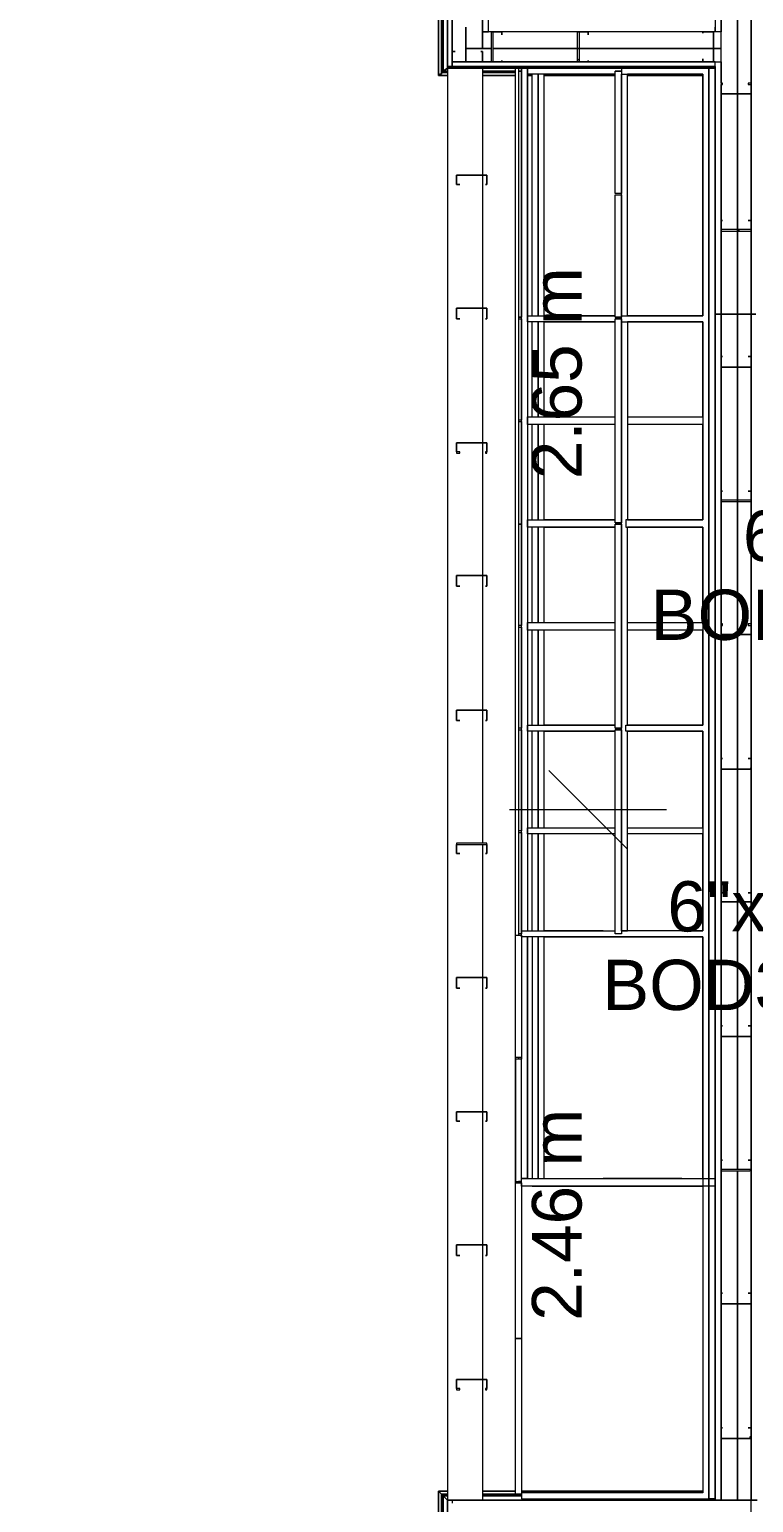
# Model space of a CAD drawing. Header units: metres. Extents: x 39 to 278, y -7 to 151.
# Drawn here: x 98.631 to 100.828, y 29.11 to 33.579 of the extents above; entities that cross this region are included whole.
import ezdxf

# ---------------------------------------------------------------- set-up
doc = ezdxf.new("R2010")
doc.units = ezdxf.units.M
doc.layers.add('HVAC - Ductos', color=5, linetype='Continuous', lineweight=50)
doc.layers.add('PDF_Geometry', color=7, linetype='Continuous', true_color=0xaaaaaa)
doc.layers.add('PDF_Text', color=7, linetype='Continuous')
doc.styles.add('PDF Helvetica', font='')
doc.styles.get('PDF Helvetica').set_extended_font_data('Helvetica')

msp = doc.modelspace()

# ---------------------------------------------------------------- linework, layer by layer
at = {"layer": 'HVAC - Ductos', "lineweight": 0}
for points in [[(100.2068, 31.3308), (100.326, 31.2116), (100.4452, 31.0925)], [(100.5643, 31.2116), (100.326, 31.2116), (100.0876, 31.2116)]]:
    msp.add_lwpolyline(points, dxfattribs=at)
at = {"layer": 'PDF_Geometry', "lineweight": 0}
for points in [[(100.8393, 34.9471), (100.028, 34.9471), (100.028, 35.0754), (97.5255, 35.0754), (97.5255, 34.9471), (99.8997, 34.9471), (99.8997, 33.462), (99.8997, 29.117), (99.9134, 29.117), (99.9134, 29.1079)], [(99.8997, 34.9471), (99.8997, 33.462), (99.8997, 34.9471), (99.8997, 34.7088), (99.8997, 34.9471), (99.8997, 33.4666), (99.9134, 33.4666), (100.711, 33.4666), (100.711, 33.4804), (100.7293, 33.4804), (100.7293, 33.4162), (100.7293, 33.8012), (100.7293, 33.5721), (100.0052, 33.5721), (100.0052, 33.5216), (100.0326, 33.5216), (99.9547, 33.5216), (100.0052, 33.5216), (100.0052, 34.9471), (100.0052, 33.5721), (100.0234, 33.5721), (100.0234, 34.9471), (100.028, 34.9471), (100.6102, 34.9471)], [(99.8997, 27.6549), (99.8997, 29.117), (100.0234, 29.117), (100.711, 29.117), (100.711, 32.715), (100.711, 33.4804), (99.9134, 33.4804), (99.9134, 33.4666), (99.9134, 34.9471), (99.9134, 33.4804), (99.9547, 33.4804), (99.9547, 33.5858)], [(100.711, 34.9471), (100.711, 33.5721), (100.711, 33.5858)], [(100.821, 34.9471), (100.821, 32.715), (100.7797, 32.715), (100.7797, 32.967), (100.7797, 33.3841), (100.7797, 33.7966)], [(100.8348, 32.715), (100.821, 32.715), (100.821, 34.9471)], [(100.7797, 33.7966), (100.7797, 33.3841), (100.7797, 32.967), (100.7797, 32.715), (100.821, 32.715), (100.821, 29.117), (100.7797, 29.117), (100.7293, 29.117), (100.7293, 29.3095), (100.7293, 29.117), (100.711, 29.117), (100.711, 32.715), (100.711, 33.462), (100.0234, 33.462), (99.8997, 33.462), (99.886, 33.4529), (99.8997, 33.4529), (99.886, 33.4529), (99.886, 33.6912)], [(99.886, 33.6912), (99.886, 33.4529), (99.8814, 33.4483), (99.8997, 33.4483), (99.8814, 33.4483), (99.8814, 33.4437), (99.8768, 33.4437), (99.8722, 33.4391), (99.8997, 33.4391), (99.8722, 33.4391), (99.8768, 33.4437), (99.8814, 33.4437), (99.8814, 33.4483), (99.8997, 33.4483), (99.8814, 33.4483), (99.8814, 33.4437), (99.8768, 33.4437), (99.8722, 33.4391), (99.8768, 33.4437), (99.8814, 33.4437), (99.8814, 33.4483), (99.8814, 33.6912)], [(99.8722, 33.6912), (99.8722, 33.4391), (99.8722, 33.6912)], [(99.8814, 33.6912), (99.8814, 33.4483), (99.8814, 33.6912)], [(99.8814, 33.6912), (99.8814, 33.4483), (99.886, 33.4529), (99.8997, 33.462), (100.0052, 33.462), (100.0052, 33.1366), (100.0052, 32.7333), (100.0052, 32.3254), (100.0052, 31.9221), (100.0052, 31.5141), (100.0052, 31.1108)], [(99.9547, 33.5858), (99.9547, 33.5216), (99.9547, 33.4804), (100.7293, 33.4804), (100.7293, 33.5216), (100.7293, 33.5721), (100.711, 33.5721), (100.0234, 33.5721), (100.0234, 33.5858)], [(100.0372, 33.5721), (100.0372, 33.5721)], [(100.0647, 33.5629), (100.0647, 33.5629)], [(100.2984, 33.5721), (100.2984, 33.5721)], [(100.326, 33.5629), (100.326, 33.5629)], [(100.6743, 33.5675), (100.6743, 33.5675)], [(100.7064, 33.5721), (100.7064, 33.5721)], [(100.7064, 33.5721), (100.7064, 33.5721)], [(99.9226, 33.5124), (99.9226, 33.5124)], [(100.0006, 33.5124), (100.0006, 33.5124)], [(100.0372, 33.4804), (100.0372, 33.4804)], [(100.0647, 33.485), (100.0647, 33.485)], [(100.2984, 33.4804), (100.2984, 33.4804)], [(100.326, 33.485), (100.326, 33.485)], [(100.6743, 33.4896), (100.6743, 33.4896)], [(100.7064, 33.4804), (100.7064, 33.4804)], [(100.7064, 33.4804), (100.7064, 33.4804)], [(99.8997, 33.462), (99.8997, 33.462)], [(100.106, 33.4483), (100.0052, 33.4483)], [(100.0052, 33.4483), (100.106, 33.4483)], [(100.106, 30.0703), (100.106, 33.462)], [(100.1152, 33.462), (100.1152, 30.8312), (100.1243, 30.8312), (100.1243, 30.4599), (100.106, 30.4599), (100.106, 30.8312), (100.1243, 30.8312)], [(100.1152, 30.8312), (100.1243, 30.8312), (100.1243, 33.462), (100.1243, 33.4529), (100.1152, 33.4529), (100.1243, 33.4529), (100.1243, 33.1183), (100.1243, 32.7058), (100.1152, 32.7058), (100.1243, 32.7058)], [(100.6102, 30.0933), (100.3718, 30.0933), (100.6743, 30.0933), (100.6743, 30.8267), (100.6743, 29.1399), (100.1243, 29.1399), (100.1243, 29.1216), (100.6743, 29.1216), (100.6926, 29.1216), (100.711, 29.1216), (100.6926, 29.1216), (100.6926, 33.462), (100.6926, 29.1216)], [(100.193, 32.4033), (100.193, 32.692), (100.4084, 32.692), (100.1426, 32.692), (100.1426, 32.7104), (100.4084, 32.7104), (100.193, 32.7104), (100.193, 33.4437), (100.4084, 33.4437), (100.1426, 33.4437), (100.1426, 33.462), (100.1426, 30.8449), (100.3718, 30.8449), (100.193, 30.8449), (100.193, 31.1383)], [(100.1426, 32.7104), (100.1426, 33.4437)], [(100.1564, 32.7104), (100.1564, 33.4437)], [(100.4268, 33.4529), (100.4084, 33.4529)], [(100.4268, 33.462), (100.4268, 33.4437), (100.6743, 33.4437), (100.4452, 33.4437), (100.6743, 33.4437)], [(100.6743, 30.8449), (100.6102, 30.8449), (100.6743, 30.8449), (100.4268, 30.8449), (100.4268, 32.692), (100.4268, 32.7104), (100.6743, 32.7104), (100.4452, 32.7104), (100.4452, 33.4437)], [(100.4268, 32.7104), (100.4268, 33.4437)], [(100.711, 33.4666), (100.711, 33.4666)], [(100.4084, 32.7058), (100.4084, 33.077), (100.4268, 33.077), (100.4268, 32.7058)], [(100.711, 32.715), (100.711, 29.117), (100.711, 32.715)], [(100.711, 32.715), (100.711, 32.715)], [(100.8348, 27.5449), (100.821, 27.5449), (100.821, 29.117), (100.8348, 29.117), (100.821, 29.117), (100.821, 32.715), (100.8348, 32.715)], [(100.1152, 32.7012), (100.1243, 32.7012), (100.1243, 32.3941), (100.1152, 32.3941)], [(100.1564, 32.4033), (100.1564, 32.692)], [(100.4268, 32.7058), (100.4084, 32.7058), (100.4268, 32.7058)], [(100.4084, 32.0825), (100.4084, 32.3529), (100.4084, 32.7012)], [(100.4268, 32.7012), (100.4268, 32.3529), (100.4268, 32.0825), (100.4084, 32.0825), (100.4268, 32.0825)], [(100.4084, 32.7012), (100.4268, 32.7012), (100.4084, 32.7012)], [(100.4268, 32.692), (100.6743, 32.692), (100.4452, 32.692), (100.4452, 32.0916), (100.6743, 32.0916)], [(100.4452, 32.7104), (100.6743, 32.7104)], [(100.4452, 32.4033), (100.6743, 32.4033), (100.6743, 32.692), (100.6743, 32.0916), (100.6743, 32.3804), (100.4452, 32.3804)], [(100.6743, 32.692), (100.4452, 32.692)], [(100.4084, 32.3804), (100.1426, 32.3804), (100.1426, 32.4033), (100.4084, 32.4033)], [(100.1152, 32.3895), (100.1243, 32.3895), (100.1243, 32.0779), (100.1152, 32.0779), (100.1243, 32.0779), (100.1243, 31.7708), (100.1152, 31.7708)], [(100.193, 31.78), (100.193, 32.0687), (100.4084, 32.0687), (100.1426, 32.0687), (100.1426, 32.0916), (100.4084, 32.0916), (100.193, 32.0916), (100.193, 32.3804)], [(100.1564, 32.0916), (100.1564, 32.3804)], [(100.4452, 32.0916), (100.6743, 32.0916), (100.4406, 32.0916), (100.4406, 32.0687), (100.6743, 32.0687), (100.4452, 32.0687)], [(100.1564, 31.78), (100.1564, 32.0687)], [(100.4084, 31.4591), (100.4084, 31.7295), (100.4084, 32.0779)], [(100.4268, 32.0779), (100.4268, 31.7295), (100.4268, 31.4591), (100.4084, 31.4591), (100.4268, 31.4591)], [(100.4084, 32.0779), (100.4268, 32.0779), (100.4084, 32.0779)], [(100.4268, 30.8449), (100.4452, 30.8449), (100.4452, 31.4499), (100.6743, 31.4499), (100.4406, 31.4499), (100.4406, 31.4683), (100.6743, 31.4683), (100.4452, 31.4683), (100.4452, 32.0687), (100.6743, 32.0687)], [(100.4452, 31.78), (100.6743, 31.78), (100.6743, 32.0687), (100.6743, 31.4683), (100.6743, 31.7571), (100.4452, 31.7571)], [(100.4084, 31.7571), (100.1426, 31.7571), (100.1426, 31.78), (100.4084, 31.78)], [(100.1152, 31.7662), (100.1243, 31.7662), (100.1243, 31.4591), (100.1152, 31.4591)], [(100.193, 31.1566), (100.193, 31.4499), (100.4084, 31.4499), (100.1426, 31.4499), (100.1426, 31.4683), (100.4084, 31.4683), (100.193, 31.4683), (100.193, 31.7571)], [(100.1564, 31.4683), (100.1564, 31.7571)], [(100.4452, 31.4683), (100.6743, 31.4683)], [(100.1152, 31.4545), (100.1243, 31.4545), (100.1243, 31.1474), (100.1152, 31.1474)], [(100.1564, 31.1566), (100.1564, 31.4499)], [(100.4268, 31.4545), (100.4268, 31.1062), (100.4268, 30.8358), (100.4084, 30.8358), (100.4084, 31.1062), (100.4084, 31.4545)], [(100.4084, 31.4545), (100.4268, 31.4545), (100.4084, 31.4545)], [(100.4452, 31.1566), (100.6743, 31.1566), (100.6743, 31.4499), (100.6743, 30.8449), (100.6743, 31.1383), (100.4452, 31.1383)], [(100.6743, 31.4499), (100.4452, 31.4499)], [(100.4084, 31.1383), (100.1426, 31.1383), (100.1426, 31.1566), (100.4084, 31.1566)], [(100.0052, 31.1062), (100.0052, 30.7029), (100.0052, 30.2949), (100.0052, 29.8916), (100.0052, 29.4837), (100.0052, 29.117), (99.8997, 29.117), (99.8997, 27.6549)], [(100.1152, 31.1428), (100.1243, 31.1428), (100.1243, 30.8358), (100.1152, 30.8358)], [(100.1564, 30.8449), (100.1564, 31.1383)], [(100.6743, 30.8267), (100.1243, 30.8267), (100.1243, 30.8449), (100.4084, 30.8449)], [(100.1564, 30.8267), (100.1564, 30.0933), (100.1747, 30.0933), (100.1747, 30.8267), (100.1747, 30.0933), (100.193, 30.0933), (100.193, 30.8267), (100.6743, 30.8267), (100.1426, 30.8267), (100.1426, 30.0933), (100.1243, 30.0933), (100.711, 30.0933)], [(100.1426, 30.0933), (100.1426, 30.8267)], [(100.1243, 30.0795), (100.1243, 29.6075), (100.1243, 29.1353), (100.0052, 29.1353), (100.106, 29.1353), (100.0052, 29.1353), (100.1243, 29.1353), (100.0052, 29.1353), (100.1243, 29.1353), (100.106, 29.1353), (100.106, 29.6075), (100.106, 30.0795), (100.1243, 30.0795), (100.1243, 30.0841), (100.1243, 30.4553), (100.106, 30.4553), (100.106, 30.0841), (100.1243, 30.0841)], [(100.1152, 30.4599), (100.1152, 30.4553)], [(100.1152, 30.0841), (100.1243, 30.0841), (100.1152, 30.0841), (100.1152, 30.0795)], [(100.711, 30.0703), (100.1243, 30.0703), (100.1243, 30.0933)], [(100.1564, 30.0703), (100.6743, 30.0703), (100.1243, 30.0703)], [(99.886, 28.897), (99.886, 29.1307), (99.8814, 29.1353), (99.8997, 29.1353), (99.8814, 29.1353), (99.8768, 29.1399), (99.8722, 29.1445), (99.8997, 29.1445), (99.8722, 29.1445), (99.8768, 29.1399), (99.8814, 29.1353), (99.8997, 29.1353), (99.8814, 29.1353), (99.8997, 29.1353), (99.8814, 29.1353), (99.886, 29.1307), (99.8997, 29.117), (99.8997, 28.897)], [(99.8997, 28.897), (99.8997, 29.117), (99.886, 29.1307), (99.886, 28.897)], [(99.8997, 29.117), (99.8997, 29.117)], [(100.8393, 29.117), (99.8997, 29.117), (100.8393, 29.117)], [(99.8997, 29.117), (99.8997, 29.117)], [(100.821, 29.1033), (100.821, 29.117), (99.9134, 29.117), (99.9134, 29.1079)], [(100.711, 29.117), (100.711, 29.117)]]:
    msp.add_lwpolyline(points, dxfattribs=at)
for points in [[(99.8997, 33.462), (99.8997, 33.6912), (99.8906, 33.6912), (99.8906, 34.7088), (99.8997, 34.7088), (99.8997, 33.6912), (99.8997, 33.462), (99.886, 33.4529)], [(99.8814, 33.6912), (99.8814, 33.4483)], [(100.0372, 33.4804), (100.0326, 33.4804), (100.0326, 33.5721), (100.0372, 33.5721), (100.0647, 33.5721), (100.0647, 33.5629), (100.0647, 33.5721), (100.0372, 33.5721), (100.0372, 33.4804), (100.0647, 33.4804)], [(100.2984, 33.4804), (100.2939, 33.4804), (100.2939, 33.5721), (100.2984, 33.5721), (100.326, 33.5721), (100.326, 33.5629), (100.326, 33.5721), (100.2984, 33.5721), (100.2984, 33.4804), (100.326, 33.4804)], [(100.6743, 33.5675), (100.6743, 33.5721)], [(100.7064, 33.5721), (100.7064, 33.4804), (100.6743, 33.4804), (100.6743, 33.4896), (100.6743, 33.4804), (100.7064, 33.4804), (100.7064, 33.5721), (100.6743, 33.5721)], [(100.0372, 33.5216), (100.2984, 33.5216), (100.7064, 33.5216), (100.7293, 33.5216), (100.7064, 33.5216), (100.2984, 33.5216)], [(100.0052, 33.485), (100.0052, 33.4804), (99.918, 33.4804), (99.9134, 33.4804), (99.9134, 33.485), (99.9134, 33.5124), (99.9226, 33.5124), (99.9134, 33.5124), (99.9134, 33.485), (99.9134, 33.4804), (99.918, 33.4804), (100.0052, 33.4804), (100.0052, 33.485), (100.0052, 33.5124)], [(100.0006, 33.5124), (100.0052, 33.5124)], [(100.0647, 33.485), (100.0647, 33.4804)], [(100.326, 33.485), (100.326, 33.4804)], [(99.8814, 33.4483), (99.8997, 33.4483)], [(99.8997, 33.4666), (99.8997, 33.462), (100.711, 33.462), (100.711, 33.4666)], [(100.106, 33.4529), (100.0052, 33.4529)], [(100.0052, 33.4483), (100.106, 33.4483)], [(100.0052, 33.4483), (100.106, 33.4483)], [(100.0052, 33.4391), (100.106, 33.4391)], [(100.1426, 33.4391), (100.1564, 33.4391)], [(100.1747, 33.4437), (100.1747, 32.7104)], [(100.193, 33.4391), (100.4084, 33.4391)], [(100.4084, 33.0816), (100.4084, 33.4529), (100.4268, 33.4529), (100.4268, 33.0816)], [(100.4452, 33.4391), (100.6743, 33.4391)], [(100.6743, 33.4437), (100.6743, 32.7104)], [(100.711, 33.4666), (100.711, 32.715), (100.711, 33.462)], [(100.7293, 33.4162), (100.7293, 33.3841), (100.8164, 33.3841), (100.821, 33.3841), (100.821, 33.4162), (100.8118, 33.4162), (100.8118, 33.4116), (100.821, 33.4116), (100.821, 33.3841), (100.8164, 33.3841), (100.7293, 33.3841), (100.7293, 33.4116), (100.7339, 33.4116), (100.7339, 33.4162)], [(100.7293, 33.3841), (100.7293, 32.9991)], [(100.0189, 33.1091), (100.0189, 33.1366), (99.9272, 33.1366), (99.9272, 33.1091), (99.9364, 33.1091), (99.9272, 33.1091), (99.9272, 33.1366), (100.0189, 33.1366), (100.0189, 33.1091), (100.0143, 33.1091)], [(100.7293, 32.9991), (100.7293, 32.9716), (100.7293, 32.967), (100.8164, 32.967), (100.821, 32.967), (100.821, 32.9716), (100.821, 32.9991), (100.8118, 32.9991), (100.821, 32.9991), (100.821, 32.9716), (100.8164, 32.9716), (100.7293, 32.9716), (100.7293, 32.9991), (100.7339, 32.9991)], [(100.711, 32.715), (100.7293, 32.715), (100.7293, 32.9716), (100.7293, 32.715), (100.7797, 32.715), (100.7797, 32.5545), (100.7797, 32.1466), (100.7797, 31.7433), (100.7797, 31.3354), (100.7797, 30.9321), (100.7797, 30.5241), (100.7797, 30.1208), (100.7797, 30.5241), (100.7797, 30.9321), (100.7797, 31.3354), (100.7797, 31.7433), (100.7797, 32.1466), (100.7797, 32.5545), (100.7797, 32.715), (100.7293, 32.715), (100.7293, 32.5866), (100.7293, 32.715)], [(100.0189, 32.7012), (100.0189, 32.7287), (100.0189, 32.7333), (99.9272, 32.7333), (99.9272, 32.7287), (99.9272, 32.7012), (99.9364, 32.7012), (99.9272, 32.7012), (99.9272, 32.7287), (99.9272, 32.7333), (100.0189, 32.7333), (100.0189, 32.7287), (100.0189, 32.7012), (100.0143, 32.7012)], [(100.1747, 32.692), (100.1747, 32.4033)], [(100.7293, 32.5866), (100.7293, 32.5545), (100.8164, 32.5545), (100.821, 32.5545), (100.821, 32.5866), (100.8118, 32.5866), (100.821, 32.5866), (100.821, 32.5545), (100.8164, 32.5545), (100.7293, 32.5545), (100.7293, 32.5866), (100.7339, 32.5866)], [(100.7293, 32.5545), (100.7293, 32.1787)], [(100.1747, 32.3804), (100.1747, 32.0916)], [(100.0189, 32.2933), (100.0189, 32.3254), (99.9272, 32.3254), (99.9272, 32.2933), (99.9364, 32.2933), (99.9364, 32.2979), (99.9272, 32.2979), (99.9272, 32.3254), (100.0189, 32.3254), (100.0189, 32.2979), (100.0143, 32.2979), (100.0143, 32.2933)], [(100.7293, 32.1787), (100.7293, 32.1512), (100.7293, 32.1466), (100.8164, 32.1466), (100.821, 32.1466), (100.821, 32.1512), (100.821, 32.1787), (100.8118, 32.1787), (100.821, 32.1787), (100.821, 32.1512), (100.8164, 32.1512), (100.7293, 32.1512), (100.7293, 32.1787), (100.7339, 32.1787)], [(100.7293, 32.1512), (100.7293, 31.7708)], [(100.1747, 32.0687), (100.1747, 31.78)], [(100.0189, 31.89), (100.0189, 31.9175), (100.0189, 31.9221), (99.9272, 31.9221), (99.9272, 31.9175), (99.9272, 31.89), (99.9364, 31.89), (99.9272, 31.89), (99.9272, 31.9175), (99.9272, 31.9221), (100.0189, 31.9221), (100.0189, 31.9175), (100.0189, 31.89), (100.0143, 31.89)], [(100.7293, 31.7754), (100.7293, 31.7433), (100.8164, 31.7433), (100.821, 31.7433), (100.821, 31.7754), (100.8118, 31.7754), (100.8118, 31.7708), (100.821, 31.7708), (100.821, 31.7433), (100.8164, 31.7433), (100.7293, 31.7433), (100.7293, 31.7708), (100.7339, 31.7708), (100.7339, 31.7754)], [(100.1747, 31.7571), (100.1747, 31.4683)], [(100.7293, 31.7433), (100.7293, 31.3675)], [(100.0189, 31.4821), (100.0189, 31.5141), (99.9272, 31.5141), (99.9272, 31.4821), (99.9364, 31.4821), (99.9272, 31.4821), (99.9272, 31.5141), (100.0189, 31.5141), (100.0189, 31.4821), (100.0143, 31.4821)], [(100.1747, 31.4499), (100.1747, 31.1566)], [(100.7293, 31.3675), (100.7293, 31.3399), (100.7293, 31.3354), (100.8164, 31.3354), (100.821, 31.3354), (100.821, 31.3399), (100.821, 31.3675), (100.8118, 31.3675), (100.821, 31.3675), (100.821, 31.3399), (100.8164, 31.3354), (100.7293, 31.3354), (100.7293, 31.3399), (100.7293, 31.3675), (100.7339, 31.3675)], [(100.7293, 31.3399), (100.7293, 30.9595)], [(100.0189, 31.0787), (100.0189, 31.1062), (100.0189, 31.1108), (99.9272, 31.1108), (99.9272, 31.1062), (99.9272, 31.0787), (99.9364, 31.0787), (99.9272, 31.0787), (99.9272, 31.1062), (100.0189, 31.1062), (100.0189, 31.0787), (100.0143, 31.0787)], [(100.1747, 31.1383), (100.1747, 30.8449)], [(100.7293, 30.9595), (100.7293, 30.9321), (100.8164, 30.9321), (100.821, 30.9321), (100.821, 30.9595), (100.8118, 30.9595), (100.821, 30.9595), (100.821, 30.9321), (100.8164, 30.9321), (100.7293, 30.9321), (100.7293, 30.9595), (100.7339, 30.9595)], [(100.7293, 30.9321), (100.7293, 30.5562)], [(100.0189, 30.6708), (100.0189, 30.7029), (99.9272, 30.7029), (99.9272, 30.6708), (99.9364, 30.6708), (99.9272, 30.6708), (99.9272, 30.7029), (100.0189, 30.7029), (100.0189, 30.6708), (100.0143, 30.6708)], [(100.7293, 30.5562), (100.7293, 30.5241), (100.8164, 30.5241), (100.821, 30.5241), (100.821, 30.5562), (100.8118, 30.5562), (100.821, 30.5562), (100.821, 30.5241), (100.8164, 30.5241), (100.7293, 30.5241), (100.7293, 30.5562), (100.7339, 30.5562)], [(100.7293, 30.5241), (100.7293, 30.1483)], [(100.1243, 30.4553), (100.1243, 30.4599)], [(100.0189, 30.2675), (100.0189, 30.2949), (99.9272, 30.2949), (99.9272, 30.2675), (99.9364, 30.2675), (99.9272, 30.2675), (99.9272, 30.2949), (100.0189, 30.2949), (100.0189, 30.2675), (100.0143, 30.2675)], [(100.7293, 30.1483), (100.7293, 30.1208), (100.7293, 30.1162), (100.8164, 30.1162), (100.821, 30.1208), (100.821, 30.1483), (100.8118, 30.1483), (100.821, 30.1483), (100.821, 30.1208), (100.8164, 30.1208), (100.7293, 30.1208), (100.7293, 30.1483), (100.7339, 30.1483)], [(100.7293, 30.1208), (100.7293, 29.7449)], [(100.7797, 29.117), (100.7797, 29.3049), (100.7797, 29.7129), (100.7797, 30.1162), (100.7797, 29.7129), (100.7797, 29.3049)], [(100.0189, 29.8595), (100.0189, 29.887), (100.0189, 29.8916), (99.9272, 29.8916), (99.9272, 29.887), (99.9272, 29.8595), (99.9364, 29.8595), (99.9272, 29.8595), (99.9272, 29.887), (99.9272, 29.8916), (100.0189, 29.8916), (100.0189, 29.887), (100.0189, 29.8595), (100.0143, 29.8595)], [(100.7293, 29.7449), (100.7293, 29.7129), (100.8164, 29.7129), (100.821, 29.7129), (100.821, 29.7449), (100.8118, 29.7449), (100.821, 29.7449), (100.821, 29.7129), (100.8164, 29.7129), (100.7293, 29.7129), (100.7293, 29.7449), (100.7339, 29.7449)], [(100.7293, 29.7129), (100.7293, 29.337)], [(100.106, 29.6075), (100.1243, 29.6075)], [(100.0189, 29.4516), (100.0189, 29.4837), (99.9272, 29.4837), (99.9272, 29.4516), (99.9364, 29.4516), (99.9364, 29.4562), (99.9272, 29.4562), (99.9272, 29.4837), (100.0189, 29.4837), (100.0189, 29.4562), (100.0143, 29.4562), (100.0143, 29.4516)], [(100.7293, 29.337), (100.7293, 29.3095), (100.7293, 29.3049), (100.8164, 29.3049), (100.821, 29.3049), (100.821, 29.3095), (100.821, 29.337), (100.8118, 29.337), (100.821, 29.337), (100.821, 29.3095), (100.8164, 29.3095), (100.8164, 29.3049), (100.7293, 29.3049), (100.7293, 29.3095), (100.7293, 29.337), (100.7339, 29.337)], [(99.8814, 28.897), (99.8814, 29.1353), (99.8814, 28.897), (99.8768, 28.897), (99.8814, 28.897), (99.886, 28.897), (99.8814, 28.897), (99.8814, 29.1353), (99.8768, 29.1399), (99.8722, 29.1445), (99.8722, 28.897), (99.8768, 28.897)], [(99.8722, 28.897), (99.8722, 29.1445), (99.8768, 29.1399), (99.8814, 29.1353), (99.8814, 28.897), (99.8814, 29.1353), (99.8814, 28.897), (99.8768, 28.897)], [(100.0052, 29.1445), (100.106, 29.1445)], [(100.1243, 29.1445), (100.6743, 29.1445)], [(99.8997, 29.1307), (99.886, 29.1307), (99.8997, 29.117), (99.8997, 27.6549), (99.8997, 29.117), (99.886, 29.1307)], [(100.1243, 29.1307), (100.0052, 29.1307)], [(100.1334, 29.117), (100.6102, 29.117)]]:
    msp.add_lwpolyline(points, close=True, dxfattribs=at)
at = {"layer": 'PDF_Geometry', "color": 254, "lineweight": 0, "true_color": 0xd2d2d2}
for points in [[(100.7064, 33.517), (100.7064, 33.517)], [(100.2939, 33.485), (100.2984, 33.4896)], [(100.6743, 33.485), (100.6743, 33.485)], [(99.9272, 33.1183), (99.9272, 33.1183)], [(99.9455, 33.1366), (99.9501, 33.1366)], [(100.8164, 32.9991), (100.8164, 32.9991)], [(100.7843, 32.967), (100.7843, 32.9716)], [(100.0143, 32.7012), (100.0143, 32.7012)], [(100.0189, 32.7058), (100.0189, 32.7058)], [(100.7522, 32.5545), (100.7522, 32.5545)], [(100.0189, 32.3254), (100.0189, 32.3254)], [(99.9272, 31.1062), (99.9272, 31.1062)], [(99.9318, 31.1108), (99.9318, 31.1108)], [(100.7568, 30.9321), (100.7568, 30.9321)], [(100.0189, 30.6937), (100.0189, 30.6937)], [(100.7339, 30.5241), (100.7339, 30.5241)], [(100.0006, 30.2949), (100.0006, 30.2949)]]:
    msp.add_lwpolyline(points, dxfattribs=at)

# ---------------------------------------------------------------- texts
at = {"layer": 'PDF_Text', "lineweight": 0, "char_height": 0.15059, "attachment_point": 4, "rotation": 90, "style": 'PDF Helvetica'}
for s, insert in [('2.65 m', (100.232, 32.2145)), ('2.46 m', (100.232, 29.6614))]:
    msp.add_mtext(s, dxfattribs=dict(at, insert=insert))
at = {"layer": 'PDF_Text', "lineweight": 0, "char_height": 0.15247, "attachment_point": 4, "style": 'PDF Helvetica'}
for s, insert in [('6"ø', (100.7955, 32.0407)), ('BOD3.79', (100.5159, 31.8023)), ('6"x8"', (100.5663, 30.9177)), ('BOD3.76', (100.3692, 30.6794))]:
    msp.add_mtext(s, dxfattribs=dict(at, insert=insert))

doc.saveas('drawing.dxf')
